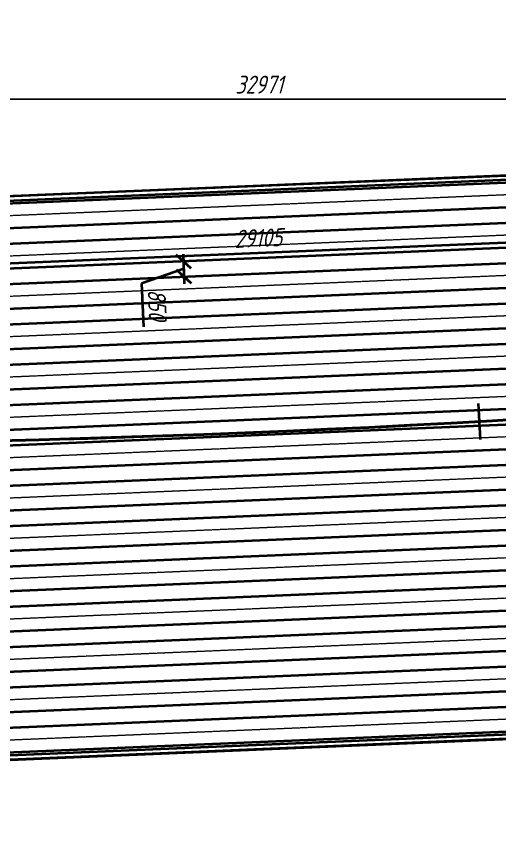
# Model space of a CAD drawing. Header units: millimetres. Extents: x 265754 to 14267433, y -6145605 to 2433772.
# Drawn here: x 6461220 to 6488228, y -243021 to -197770 of the extents above; entities that cross this region are included whole.
import ezdxf
from ezdxf import colors
from ezdxf.entities.mleader import LeaderData, LeaderLine
from ezdxf.math import Vec2, Vec3

# ---------------------------------------------------------------- set-up
doc = ezdxf.new("R2010")
doc.units = ezdxf.units.MM
doc.linetypes.add('осевая', pattern=[2, 1.25, -0.25, 0.25, -0.25])
for name, color, linetype, lineweight in [('1-Бетон', 106, 'Continuous', 35), ('ИС_Выноски', 3, 'Continuous', 18), ('ИС_Ось', 3, 'осевая', 18)]:
    doc.layers.add(name, color=color, linetype=linetype, lineweight=lineweight)
doc.layers.add('EI_DIMS_DETAIL', color=7, linetype='Continuous')
doc.layers.add('Основное направление 30.05.Ось трассы', color=7, linetype='Continuous')
doc.styles.add('0', font='isocpeur.ttf', dxfattribs={"width": 0.8, "oblique": 15})
doc.styles.add('ISOCPEUR', font='isocpeur.ttf', dxfattribs={"width": 0.8, "oblique": 15, "height": 2.5})
doc.dimstyles.new('М400нов', dxfattribs={"dimscale": 400, "dimtxt": 2.5, "dimasz": 2, "dimexe": 1, "dimexo": 1, "dimgap": 0.8, "dimtad": 1, "dimdec": 0, "dimzin": 0, "dimdsep": 46, "dimtxsty": '0', "dimblk": 'OBLIQUE', "dimcen": 0.09, "dimdle": 1, "dimclrd": 256, "dimclre": 256, "dimclrt": 256, "dimadec": 4, "dimazin": 0, "dimtfac": 1, "dimtdec": 0, "dimtmove": 1, "dimatfit": 2, "dimfxl": 1, "dimtolj": 1, "dimtzin": 0, "dimlwd": -1, "dimarcsym": 0})

# ---------------------------------------------------------------- blocks, each defined once
blk = doc.blocks.new('б33 план')
at = {"layer": '1-Бетон'}
blk.add_lwpolyline([(1400, 700), (31600, 700), (31600, -700), (1400, -700)], close=True, dxfattribs=at)
for points in [[(1400, 310), (0, 310), (0, -310), (1400, -310)], [(31600, 310), (33000, 310), (33000, -310), (31600, -310)]]:
    blk.add_lwpolyline(points, dxfattribs=at)
at = {"layer": 'ИС_Ось', "color": 3, "ltscale": 20}
for points in [[(0, 0), (33000, 0)], [(400, 310), (400, -310)], [(32600, 310), (32600, -310)]]:
    blk.add_lwpolyline(points, dxfattribs=at)
blk = doc.blocks.new('*U504')
at = {"rotation": 182.4098864728825}
blk.add_blockref('б33 план', (16485, 694), dxfattribs=at)
blk = doc.blocks.new('*U505')
at = {"layer": '1-Бетон', "color": 0, "linetype": 'ByBlock', "lineweight": -2, "transparency": 16777216}
for p in [(0, 0), (0, -2252), (0, -4504), (0, -6756), (0, -9008), (0, -11260), (0, -13512), (0, -15764), (0, -18016), (0, -20268), (0, -22520), (0, -24772), (0, -27024), (0, -29276)]:
    blk.add_blockref('*U504', p, dxfattribs=at)
blk = doc.blocks.new('_OBLIQUE')
at = {"color": 0, "linetype": 'ByBlock', "lineweight": -2}
blk.add_line((0.5, 0.5), (-0.5, -0.5), dxfattribs=at)
blk = doc.blocks.new('*D816')
at = {"layer": 'Defpoints', "color": 0, "transparency": 16777216}
for p in [(6491281, -202409), (6491281, -206543), (6458310, -207918)]:
    blk.add_point(p, dxfattribs=at)
at = {"layer": 'EI_DIMS_DETAIL', "lineweight": -2, "transparency": 16777216}
for p, q in [((6458310, -207518), (6458310, -202009)), ((6491281, -206143), (6491281, -202009))]:
    blk.add_line(p, q, dxfattribs=at)
at = {"layer": 'EI_DIMS_DETAIL', "transparency": 16777216}
blk.add_line((6457910, -202409), (6491681, -202409), dxfattribs=at)
at = {"layer": 'EI_DIMS_DETAIL', "transparency": 16777216, "xscale": 800, "yscale": 800, "zscale": 800, "rotation": 180}
blk.add_blockref('_OBLIQUE', (6458310, -202409), dxfattribs=at)
at = {"layer": 'EI_DIMS_DETAIL', "transparency": 16777216, "xscale": 800, "yscale": 800, "zscale": 800}
blk.add_blockref('_OBLIQUE', (6491281, -202409), dxfattribs=at)
at = {"layer": 'EI_DIMS_DETAIL', "transparency": 16777216, "insert": (6474795, -201589), "char_height": 1000, "attachment_point": 5, "style": '0'}
blk.add_mtext('\\A1;32971', dxfattribs=at)
blk = doc.blocks.new('_None')
blk = doc.blocks.new('*D765')
at = {"layer": '1-Бетон', "lineweight": -2, "transparency": 16777216}
for p, q in [((6489314, -210267), (6489301, -209962)), ((6460234, -211490), (6460221, -211186))]:
    blk.add_line(p, q, dxfattribs=at)
at = {"layer": '1-Бетон', "transparency": 16777216}
blk.add_line((6459838, -211603), (6489717, -210345), dxfattribs=at)
at = {"layer": 'Defpoints', "color": 0, "transparency": 16777216}
for p in [(6489318, -210362), (6489330, -210666), (6460251, -211890)]:
    blk.add_point(p, dxfattribs=at)
at = {"layer": '1-Бетон', "transparency": 16777216, "xscale": 800, "yscale": 800, "zscale": 800}
for p, rotation in [((6489318, -210362), 2.40988647289904), ((6460238, -211586), 182.409886472899)]:
    blk.add_blockref('_OBLIQUE', p, dxfattribs=dict(at, rotation=rotation))
at = {"layer": '1-Бетон', "transparency": 16777216, "insert": (6474743, -210155), "char_height": 1000, "attachment_point": 5, "rotation": 2.4099, "style": '0'}
blk.add_mtext('\\A1;29105', dxfattribs=at)
blk = doc.blocks.new('*D767')
at = {"layer": '1-Бетон', "transparency": 16777216}
for p, q in [((6470539, -211057), (6470608, -212705)), ((6470574, -211881), (6468226, -212694)), ((6468226, -212694), (6468328, -215120))]:
    blk.add_line(p, q, dxfattribs=at)
at = {"layer": '1-Бетон', "lineweight": -2, "transparency": 16777216}
for p, q in [((6470473, -211460), (6470156, -211473)), ((6470509, -212309), (6470192, -212323))]:
    blk.add_line(p, q, dxfattribs=at)
at = {"layer": 'Defpoints', "color": 0, "transparency": 16777216}
for p in [(6470873, -211443), (6470591, -212306), (6470909, -212292)]:
    blk.add_point(p, dxfattribs=at)
at = {"layer": '1-Бетон', "transparency": 16777216, "xscale": 800, "yscale": 800, "zscale": 800}
for p, rotation in [((6470556, -211456), 92.40988647289892), ((6470591, -212306), 272.4098864728989)]:
    blk.add_blockref('_OBLIQUE', p, dxfattribs=dict(at, rotation=rotation))
at = {"layer": '1-Бетон', "transparency": 16777216, "insert": (6469096, -213873), "char_height": 1000, "attachment_point": 5, "rotation": 272.4099, "style": '0'}
blk.add_mtext('\\A1;850', dxfattribs=at)

msp = doc.modelspace()

# ---------------------------------------------------------------- linework, layer by layer
at = {"layer": '1-Бетон'}
for points in [[(6368213.3903, -204429.855), (6393077.8724, -206565.8997), (6425529.0944, -207931.6182), (6457991.0687, -207931.6182), (6490442.2907, -206565.8997), (6515306.7727, -204429.855)], [(6426659.6432, -208181.6182), (6457996.327, -208181.6182), (6490458.2533, -206815.4492), (6515306.7727, -204680.7759)], [(6515306.7727, -235741.0374), (6492346.7193, -237713.4774), (6458649.877, -239131.6182), (6424870.2861, -239131.6182), (6391173.4438, -237713.4774), (6368213.3903, -235741.0374)], [(6368213.3903, -235991.9582), (6391157.4812, -237963.0269), (6424865.0278, -239381.6182), (6458655.1353, -239381.6182), (6492362.6819, -237963.0269), (6515306.7727, -235991.9582)]]:
    msp.add_lwpolyline(points, dxfattribs=at)
at = {"layer": '1-Бетон', "color": 4}
msp.add_lwpolyline([(6458310.0815, -207918.1925), (6491280.907, -206543.2925), (6491280.907, -238008.5537), (6458655.1353, -239381.6182), (6458310.0815, -239380.797), (6458310.0815, -207918.1925)], dxfattribs=at)
at = {"layer": '1-Бетон', "color": 1}
msp.add_lwpolyline([(6487012.1386, -219398.4466), (6487125.4074, -221395.2366)], dxfattribs=at)
msp.add_arc((6441761.3263, 578320.5302), 800001.3732, 266.0846783234, 273.2466384081, dxfattribs=at)
at = {"layer": 'Основное направление 30.05.Ось трассы', "color": 1, "lineweight": 40, "flags": 128}
msp.add_lwpolyline([(6368113.3903, -218283.6153, 0.0461271169), (6515406.7727, -218283.8519)], format="xyb", dxfattribs=at)

# ---------------------------------------------------------------- block references
at = {"layer": '1-Бетон'}
msp.add_blockref('*U505', (6474808.5092, -208324.8254), dxfattribs=at)

# ---------------------------------------------------------------- dimensions: what is measured, and where the dimension line sits
at = {"layer": '1-Бетон', "color": 5}
for p1, p2, distance, picture, middle in [((6460250.8553, -211890.1079), (6489330.422, -210666.2863), 304.5444, '*D765', (6474743.3537, -210154.6472)), ((6470872.9045, -211443.076), (6470908.6457, -212292.3325), -317.5398, '*D767', (6469058.3735, -212979.7367))]:
    dim = msp.add_aligned_dim(p1=p1, p2=p2, distance=distance, dimstyle='М400нов', dxfattribs=at)
    dim.commit()
    dim.dimension.update_dxf_attribs({"geometry": picture, "text_midpoint": middle})
at = {"layer": 'EI_DIMS_DETAIL'}
dim = msp.add_linear_dim(base=(6491280.907, -202408.7342), p1=(6458310.0815, -207918.1925), p2=(6491280.907, -206543.2925), dimstyle='М400нов', dxfattribs=at)
dim.commit()
dim.dimension.update_dxf_attribs({"geometry": '*D816', "text_midpoint": (6474795.4943, -201588.7342)})

# ---------------------------------------------------------------- leaders
at = {"layer": 'ИС_Выноски'}
ml = msp.add_multileader_mtext('Standard', dxfattribs=at)
ml.set_content('Ось опоры ОП4 \\PПК 70+71,19', color=256, style='ISOCPEUR')
ml.set_leader_properties(color=256, linetype='ByLayer')
ml.set_arrow_properties(name='NONE')
ml.build(insert=Vec2(0, 0))
ml.multileader.update_dxf_attribs({"text_left_attachment_type": 6, "text_right_attachment_type": 6, "dogleg_length": 0.36, "arrow_head_size": 600, "scale": 200})
ctx = ml.context
ctx.base_point, ctx.scale, ctx.char_height, ctx.arrow_head_size, ctx.landing_gap_size, ctx.plane_origin, ctx.plane_x_axis, ctx.plane_y_axis = Vec3(6466231.5818, -458225.5466), 200, 1200, 600, 125, Vec3(6473227.2584, -439773.5536), Vec3(0, 1), Vec3(-1, 0)
ctx.left_attachment, ctx.right_attachment, ctx.text_align_type = 6, 6, 1
notes = []
notes.append((ctx, [(1, (1, 1, 0), (6466231.5818, -448435.4268), (0, -1), 161.0417, [(1, [(6466231.5818, -446609.392)], 0, [])])]))
ctx.mtext.insert, ctx.mtext.text_direction, ctx.mtext.rotation, ctx.mtext.width, ctx.mtext.alignment, ctx.mtext.flow_direction = Vec3(6464791.5818, -453411.0076), Vec3(0, 1), 1.5707963268, 10889.446883, 2, 5
for ctx, leaders in notes:
    for number, flags, end, landing, length, lines in leaders:
        leader = LeaderData()
        leader.index, (leader.has_last_leader_line, leader.has_dogleg_vector, leader.attachment_direction) = number, flags
        leader.last_leader_point, leader.dogleg_vector, leader.dogleg_length = Vec3(end), Vec3(landing), length
        for number, points, colour, breaks in lines:
            line = LeaderLine()
            line.index, line.vertices, line.color, line.breaks = number, Vec3.list(points), colors.encode_raw_color(colour), breaks
            leader.lines.append(line)
        ctx.leaders.append(leader)

doc.saveas('drawing.dxf')
